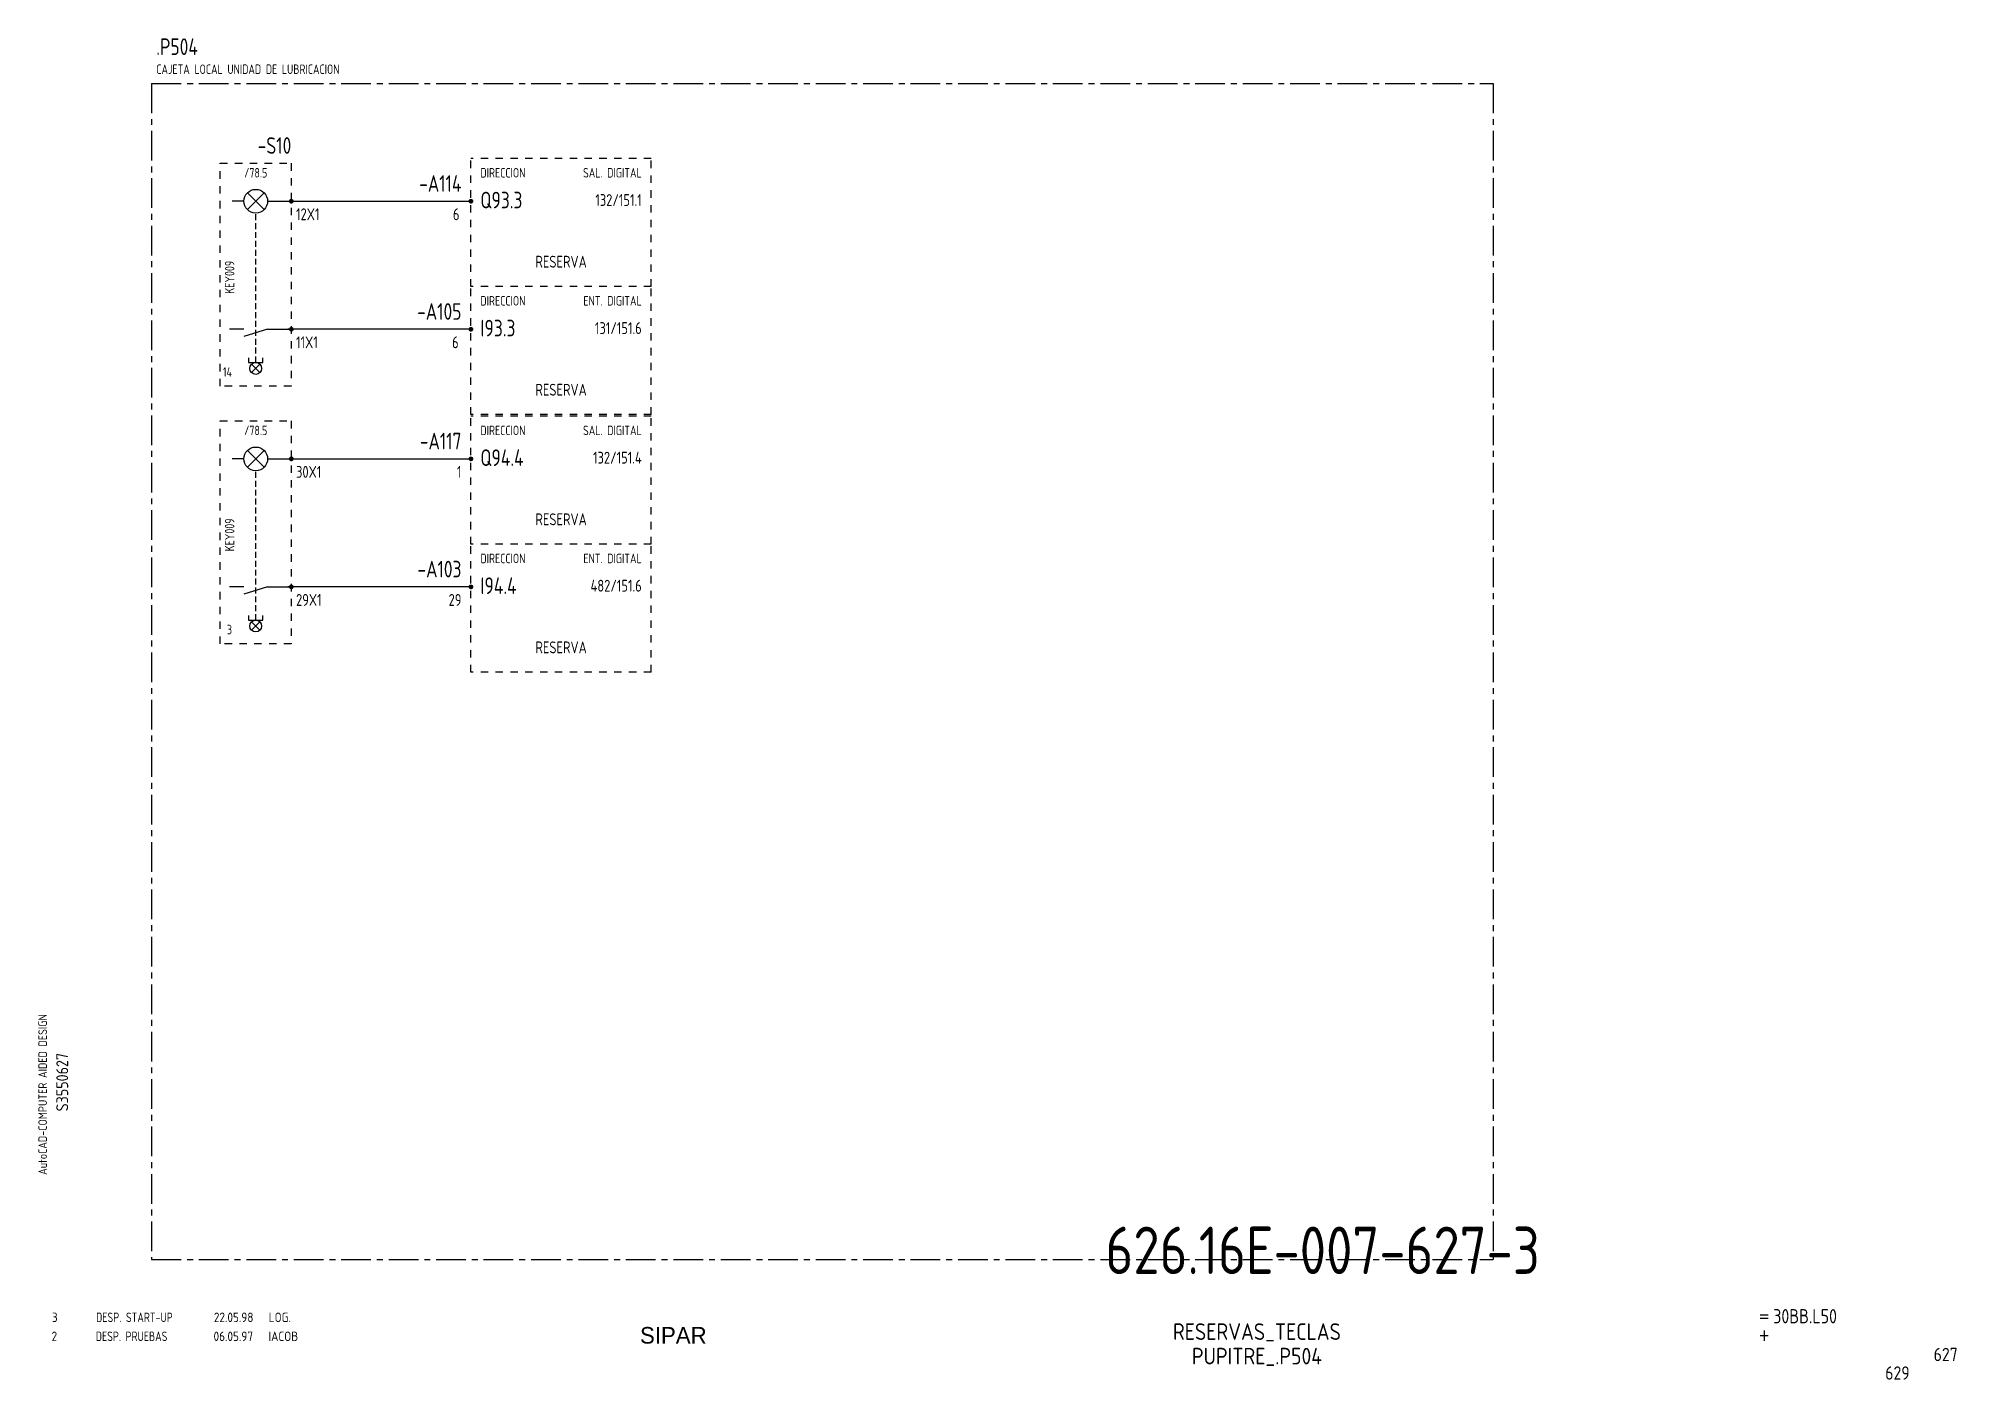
# Model space of a CAD drawing. Extents: x 10 to 414, y 6 to 289.
import ezdxf
from ezdxf.enums import TextEntityAlignment as Align

# ---------------------------------------------------------------- set-up
doc = ezdxf.new("R2010")
doc.units = 0
doc.header["$LTSCALE"] = 5
doc.header["$MEASUREMENT"] = 0
for name, pattern in [('CENTER', [2, 1.25, -0.25, 0.25, -0.25]), ('HIDDEN', [0.375, 0.25, -0.125]), ('HIDDEN1', [0.625, 0.3125, -0.3125])]:
    doc.linetypes.add(name, pattern=pattern)
doc.layers.get('0').update_dxf_attribs({"linetype": 'CONTINUOUS'})
doc.layers.add('CART', color=7, linetype='CONTINUOUS')
doc.styles.add('DIN', font='DIN.shx', dxfattribs={"width": 0.85})
doc.styles.add('ISO', font='DIN', dxfattribs={"width": 0.8})
doc.styles.add('N', font='ROMANS', dxfattribs={"width": 0.85, "height": 3})
doc.styles.add('X', font='UNIV.SHX', dxfattribs={"height": 3.5})

# ---------------------------------------------------------------- blocks, each defined once
blk = doc.blocks.new('B5-3')
at = {"linetype": 'Continuous', "const_width": 0.5}
blk.add_lwpolyline([(-0.25, 0, 1), (0.25, 0, 1)], format="xyb", close=True, dxfattribs=at)
blk = doc.blocks.new('BOX')
at = {"color": 3, "style": 'ISO', "width": 0.8}
blk.add_attdef('BOX', (0, 6), '', height=3.5, dxfattribs=at)
at = {"color": 7, "style": 'ISO', "width": 0.8}
blk.add_attdef('DESC', (0, 2), '', height=2, dxfattribs=at)
blk = doc.blocks.new('REV2')
at = {"color": 3, "style": 'DIN'}
for s, width, p in [('2', 0.9, (12.45, 13.79)), ('DESP. PRUEBAS', 0.8, (21.76, 13.79)), ('06.05.97', 0.9, (46.59, 13.79)), ('IACOB', 0.9, (58.16, 13.79))]:
    blk.add_text(s, height=2, dxfattribs=dict(at, width=width)).set_placement(p)
blk = doc.blocks.new('DESP')
at = {"color": 3, "style": 'DIN'}
for s, width, p in [('3', 0.9, (7.45, 13.02)), ('DESP. START-UP', 0.8, (16.76, 13.02)), ('22.05.98', 0.9, (41.59, 13.02)), ('LOG.', 0.9, (53.16, 13.02))]:
    blk.add_text(s, height=2, dxfattribs=dict(at, width=width)).set_placement(p)

msp = doc.modelspace()

# ---------------------------------------------------------------- linework, layer by layer
at = {"color": 3, "linetype": 'CENTER'}
for p, q in [((33.52, 279), (316.28, 279)), ((33.52, 279), (33.52, 31)), ((316.28, 279), (316.28, 31)), ((33.52, 31), (316.28, 31))]:
    msp.add_line(p, q, dxfattribs=at)
at = {"linetype": 'HIDDEN1'}
for p, q in [((100.84, 236.16), (100.84, 263.16)), ((138.84, 263.16), (100.84, 263.16)), ((138.84, 236.16), (138.84, 263.16)), ((47.98, 215.16), (47.98, 262.16)), ((47.98, 262.16), (62.98, 262.16)), ((62.98, 262.16), (62.98, 215.16)), ((138.84, 236.16), (100.84, 236.16)), ((100.84, 209.16), (100.84, 236.16)), ((138.84, 209.16), (138.84, 236.16)), ((62.98, 215.16), (47.98, 215.16)), ((47.98, 160.83), (47.98, 207.83)), ((47.98, 207.83), (62.98, 207.83)), ((62.98, 207.83), (62.98, 160.83)), ((138.84, 209.16), (100.84, 209.16)), ((138.84, 209.16), (100.84, 209.16)), ((138.84, 208.83), (100.84, 208.83)), ((138.84, 208.83), (100.84, 208.83)), ((100.84, 181.83), (100.84, 208.83)), ((138.84, 181.83), (138.84, 208.83)), ((100.84, 154.83), (100.84, 181.83)), ((138.84, 181.83), (100.84, 181.83)), ((138.84, 154.83), (138.84, 181.83)), ((62.98, 160.83), (47.98, 160.83)), ((138.84, 154.83), (100.84, 154.83))]:
    msp.add_line(p, q, dxfattribs=at)
at = {"linetype": 'Continuous'}
for p, q in [((53.72, 252.39), (57.25, 255.92)), ((57.25, 252.39), (53.72, 255.92)), ((63.11, 254.16), (100.84, 254.16)), ((56.37, 218.02), (54.6, 219.78)), ((54.6, 218.02), (56.37, 219.78)), ((57.25, 198.06), (53.72, 201.6)), ((53.72, 198.06), (57.25, 201.6)), ((63.11, 199.83), (100.84, 199.83)), ((54.6, 163.69), (56.37, 165.46)), ((56.37, 163.69), (54.6, 165.46))]:
    msp.add_line(p, q, dxfattribs=at)
for p, q in [((52.98, 254.16), (50.48, 254.16)), ((57.98, 254.16), (62.98, 254.16)), ((52.98, 227.16), (49.98, 227.16)), ((57.98, 227.16), (52.98, 225.66)), ((57.98, 227.16), (62.98, 227.16)), ((100.84, 227.16), (62.23, 227.16)), ((53.98, 221.16), (53.98, 220.16)), ((53.98, 220.16), (56.98, 220.16)), ((56.98, 220.16), (56.98, 221.16)), ((52.98, 199.83), (50.48, 199.83)), ((57.98, 199.83), (62.98, 199.83)), ((52.98, 172.83), (49.98, 172.83)), ((57.98, 172.83), (52.98, 171.33)), ((57.98, 172.83), (62.98, 172.83)), ((100.84, 172.83), (62.23, 172.83)), ((53.98, 166.83), (53.98, 165.83)), ((53.98, 165.83), (56.98, 165.83)), ((56.98, 165.83), (56.98, 166.83))]:
    msp.add_line(p, q)
at = {"linetype": 'HIDDEN'}
for p, q in [((55.48, 220.16), (55.48, 251.66)), ((55.48, 165.83), (55.48, 197.33))]:
    msp.add_line(p, q, dxfattribs=at)
for centre in [(55.48, 254.16), (55.48, 199.83)]:
    msp.add_circle(centre, 2.5)
at = {"linetype": 'Continuous'}
for centre in [(55.48, 218.9), (55.48, 164.57)]:
    msp.add_circle(centre, 1.25, dxfattribs=at)

# ---------------------------------------------------------------- block references
msp.add_blockref('BOX', (34.52, 279)).add_auto_attribs({'BOX': '.P504', 'DESC': 'CAJETA LOCAL UNIDAD DE LUBRICACION'})
for p in [(62.98, 254.16), (100.84, 254.16), (62.98, 227.16), (100.84, 227.16), (62.98, 199.83), (100.84, 199.83), (62.98, 172.83), (100.84, 172.83)]:
    msp.add_blockref('B5-3', p)
for name, p in [('DESP', (5.07, 4.77)), ('REV2', (0, 0))]:
    msp.add_blockref(name, p, dxfattribs=at)

# ---------------------------------------------------------------- texts
at = {"color": 3, "style": 'DIN', "width": 0.8}
for s, p in [('-S10', (62.98, 264.16)), ('-A114', (98.84, 256.16)), ('-A105', (98.84, 229.16)), ('-A117', (98.84, 201.83)), ('-A103', (98.84, 174.83))]:
    msp.add_text(s, height=3.5, dxfattribs=at).set_placement(p, align=Align.RIGHT)
at = {"color": 1, "style": 'DIN', "width": 0.8}
for p in [(55.48, 259.16), (55.48, 204.83)]:
    msp.add_text('/78.5', height=2, dxfattribs=at).set_placement(p, align=Align.CENTER)
for p in [(102.84, 259.16), (102.84, 232.16), (102.84, 204.83), (102.84, 177.83)]:
    msp.add_text('DIRECCION', height=2, dxfattribs=at).set_placement(p)
for s, p in [('SAL. DIGITAL', (136.84, 259.16)), ('ENT. DIGITAL', (136.84, 232.16)), ('14', (50.48, 217.16)), ('SAL. DIGITAL', (136.84, 204.83)), ('ENT. DIGITAL', (136.84, 177.83)), ('3', (50.48, 162.83))]:
    msp.add_text(s, height=2, dxfattribs=at).set_placement(p, align=Align.RIGHT)
at = {"color": 3, "style": 'DIN', "width": 0.8}
for s, p in [('Q93.3', (102.84, 252.66)), ('I93.3', (102.84, 225.66)), ('Q94.4', (102.84, 198.33)), ('I94.4', (102.84, 171.33))]:
    msp.add_text(s, height=3.5, dxfattribs=at).set_placement(p)
at = {"style": 'DIN', "width": 0.8}
for s, p in [('132/151.1', (136.84, 253.16)), ('131/151.6', (136.84, 226.16)), ('1', (98.84, 195.83)), ('132/151.4', (136.84, 198.83)), ('482/151.6', (136.84, 171.83)), ('29', (98.84, 168.83))]:
    msp.add_text(s, height=2.5, dxfattribs=at).set_placement(p, align=Align.RIGHT)
for s, p in [('12X1', (63.98, 250.16)), ('6', (97.05, 250.16)), ('11X1', (63.98, 223.16)), ('6', (96.87, 223.16)), ('30X1', (63.98, 195.83)), ('29X1', (63.98, 168.83))]:
    msp.add_text(s, height=2.5, dxfattribs=at).set_placement(p)
for p in [(119.84, 240.16), (119.84, 213.16), (119.84, 185.83), (119.84, 158.83)]:
    msp.add_text('RESERVA', height=2.5, dxfattribs=at).set_placement(p, align=Align.CENTER)
at = {"color": 1, "style": 'DIN', "width": 0.8}
for p in [(50.98, 234.66), (50.98, 180.33)]:
    msp.add_text('KEY009', height=2, rotation=90, dxfattribs=at).set_placement(p)
at = {"color": 2, "insert": (234.58, 37.92), "char_height": 10, "width": 111.0411, "attachment_point": 1, "style": 'DIN'}
msp.add_mtext('626.16E-007-627-3', dxfattribs=at)
at = {"layer": 'CART', "color": 1, "style": 'DIN', "width": 0.9}
msp.add_text('AutoCAD-COMPUTER AIDED DESIGN', height=1.8, rotation=90, dxfattribs=at).set_placement((11.47, 48.84))
at = {"layer": 'CART', "color": 3, "style": 'N', "width": 0.85}
for s, p in [('=', (372.24, 17.91)), ('+', (372.24, 13.87))]:
    msp.add_text(s, height=2.5, dxfattribs=at).set_placement(p)
at = {"layer": 'CART', "color": 3, "style": 'DIN', "width": 0.9, "flags": 1}
msp.add_attdef('S3550627', text='', height=2.5, rotation=90, dxfattribs=at).set_placement((15.95, 68.38), align=Align.CENTER)
at = {"layer": 'CART', "color": 3, "style": 'DIN', "width": 0.85}
msp.add_attdef('30BB.L50', text='', height=3, dxfattribs=at).set_placement((375.33, 16.63), align=Align.BOTTOM_LEFT)
at = {"layer": 'CART', "color": 6, "style": 'X', "flags": 1}
msp.add_attdef('SIPAR', text='', height=3.5, dxfattribs=at).set_placement((143.5, 15), align=Align.MIDDLE)
at = {"layer": 'CART', "color": 2, "style": 'DIN', "width": 0.9, "flags": 1}
for tag, p in [('RESERVAS_TECLAS', (266.5, 15.62)), ('PUPITRE_.P504', (266.5, 10.45))]:
    msp.add_attdef(tag, text='', height=3.5, dxfattribs=at).set_placement(p, align=Align.MIDDLE)
msp.add_attdef('627', text='', height=2.8, dxfattribs=at).set_placement((414.2, 9.56), align=Align.RIGHT)
at = {"layer": 'CART', "color": 7, "style": 'DIN', "width": 0.9, "flags": 1}
msp.add_attdef('629', (398.93, 5.65), '', height=2.8, dxfattribs=at)

doc.saveas('drawing.dxf')
